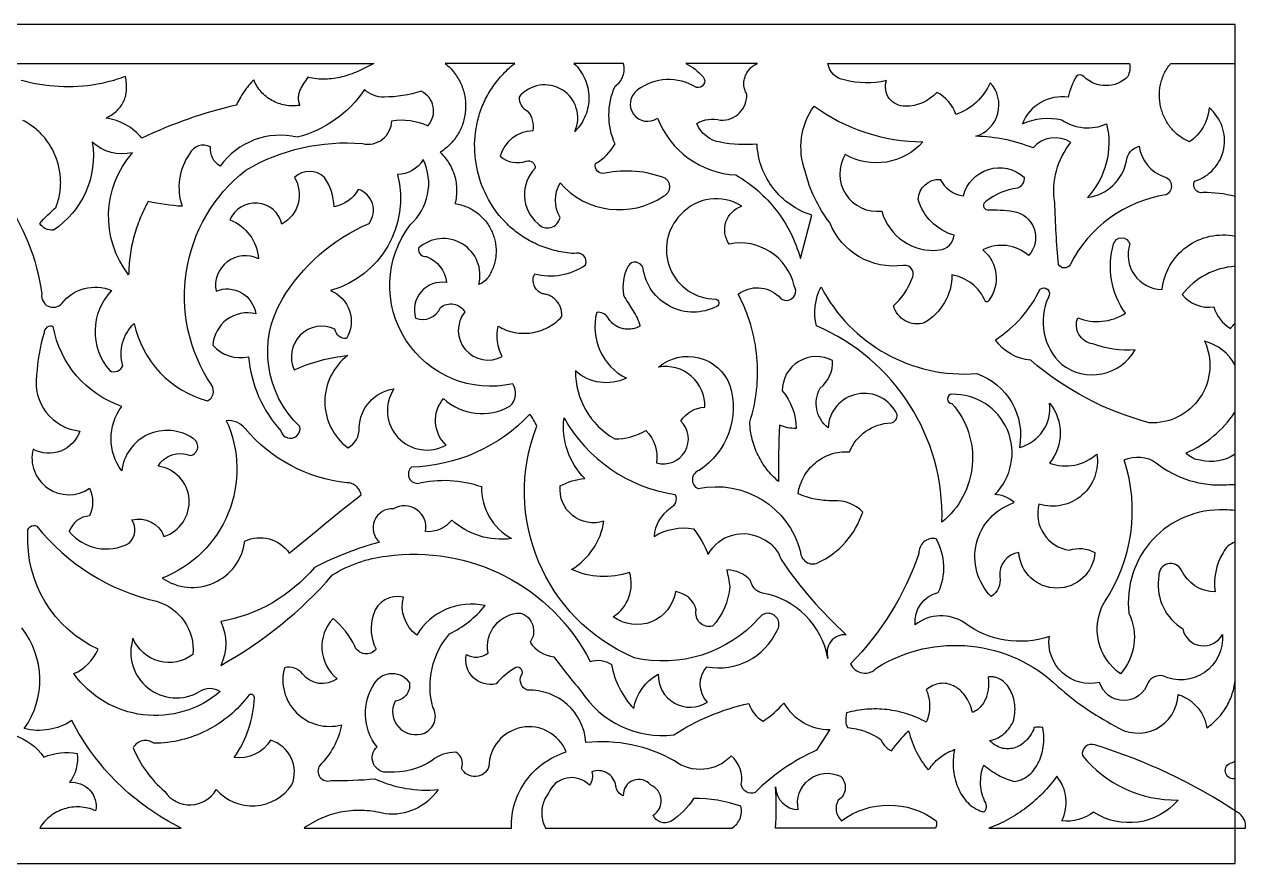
# Model space of a CAD drawing. Extents: x -203 to 196, y -77 to 99.
# Drawn here: x -59 to 196.4, y -77 to 98.6 of the extents above; entities that cross this region are included whole.
import ezdxf

# ---------------------------------------------------------------- set-up
doc = ezdxf.new("R2010")
doc.units = 0
doc.header["$MEASUREMENT"] = 0
doc.layers.get('0').update_dxf_attribs({"linetype": 'CONTINUOUS'})
doc.layers.add('COUCHE_1', color=18, linetype='CONTINUOUS')

msp = doc.modelspace()

# ---------------------------------------------------------------- linework, layer by layer
msp.add_lwpolyline([(194.27, 98.58), (-203.46, 98.58), (-203.46, -77), (194.27, -77)], close=True)
at = {"layer": 'COUCHE_1'}
for points in [[(-69.39, 90.4), (14.11, 90.4), (13.28, 89.96), (12.44, 89.53), (11.61, 89.13), (10.77, 88.76), (10.36, 88.59), (9.94, 88.42), (9.52, 88.26), (9.1, 88.11), (8.68, 87.97), (8.25, 87.83), (7.83, 87.71), (7.41, 87.6), (6.98, 87.5), (6.55, 87.41), (6.12, 87.33), (5.69, 87.26), (5.25, 87.21), (4.82, 87.16), (4.38, 87.14), (3.94, 87.12), (3.49, 87.12), (3.05, 87.13), (2.6, 87.15), (2.14, 87.2), (1.69, 87.25), (1.23, 87.33), (0.77, 87.41), (0.3, 87.52), (-0.22, 86.78), (-0.46, 86.42), (-0.69, 86.07), (-0.91, 85.72), (-1.1, 85.37), (-1.28, 85.02), (-1.43, 84.68), (-1.55, 84.32), (-1.6, 84.15), (-1.64, 83.97), (-1.68, 83.79), (-1.7, 83.61), (-1.72, 83.42), (-1.73, 83.24), (-1.73, 83.05), (-1.71, 82.86), (-1.69, 82.66), (-1.66, 82.46), (-1.62, 82.26), (-1.56, 82.06), (-1.5, 81.85), (-1.42, 81.64), (-1.8, 81.59), (-2.19, 81.55), (-2.57, 81.53), (-2.95, 81.53), (-3.33, 81.54), (-3.71, 81.57), (-4.08, 81.61), (-4.45, 81.67), (-4.81, 81.74), (-5.17, 81.83), (-5.53, 81.93), (-5.88, 82.05), (-6.22, 82.18), (-6.56, 82.33), (-6.89, 82.49), (-7.22, 82.66), (-7.53, 82.84), (-7.84, 83.04), (-8.14, 83.25), (-8.43, 83.47), (-8.71, 83.71), (-8.98, 83.95), (-9.24, 84.21), (-9.49, 84.48), (-9.72, 84.76), (-9.95, 85.05), (-10.16, 85.35), (-10.36, 85.66), (-10.55, 85.98), (-10.72, 86.32), (-10.88, 86.66), (-11.03, 87.01), (-11.31, 86.71), (-11.58, 86.41), (-11.85, 86.1), (-12.11, 85.79), (-12.37, 85.47), (-12.62, 85.15), (-12.86, 84.82), (-13.09, 84.49), (-13.32, 84.15), (-13.54, 83.81), (-13.75, 83.46), (-13.95, 83.11), (-14.15, 82.76), (-14.34, 82.4), (-14.52, 82.04), (-14.7, 81.67), (-15.97, 81.37), (-17.25, 81.06), (-18.51, 80.72), (-19.78, 80.37), (-21.03, 80), (-22.28, 79.61), (-23.53, 79.21), (-24.76, 78.78), (-25.99, 78.34), (-27.22, 77.88), (-28.43, 77.41), (-29.64, 76.91), (-30.85, 76.4), (-32.04, 75.88), (-33.23, 75.33), (-34.41, 74.77), (-34.77, 75.18), (-35.15, 75.58), (-35.54, 75.96), (-35.96, 76.32), (-36.38, 76.66), (-36.83, 76.98), (-37.29, 77.28), (-37.76, 77.55), (-38.24, 77.81), (-38.74, 78.05), (-39.25, 78.26), (-39.77, 78.45), (-40.29, 78.61), (-40.83, 78.75), (-41.38, 78.87), (-41.93, 78.97), (-41.58, 79.16), (-41.25, 79.35), (-40.94, 79.55), (-40.64, 79.75), (-40.36, 79.95), (-40.09, 80.16), (-39.84, 80.38), (-39.6, 80.6), (-39.37, 80.82), (-39.17, 81.05), (-38.97, 81.29), (-38.79, 81.53), (-38.62, 81.78), (-38.47, 82.03), (-38.33, 82.29), (-38.2, 82.55), (-38.09, 82.82), (-37.99, 83.1), (-37.9, 83.38), (-37.82, 83.67), (-37.76, 83.97), (-37.71, 84.27), (-37.67, 84.58), (-37.65, 84.9), (-37.63, 85.22), (-37.63, 85.55), (-37.64, 85.89), (-37.66, 86.24), (-37.69, 86.59), (-37.73, 86.96), (-37.79, 87.33), (-37.85, 87.71), (-38.35, 87.52), (-38.84, 87.35), (-39.34, 87.18), (-39.84, 87.02), (-40.33, 86.87), (-40.83, 86.73), (-41.33, 86.6), (-41.82, 86.47), (-42.32, 86.35), (-42.82, 86.24), (-43.32, 86.14), (-43.81, 86.05), (-44.31, 85.96), (-44.81, 85.89), (-45.31, 85.82), (-45.81, 85.76), (-46.81, 85.65), (-47.8, 85.58), (-48.8, 85.54), (-49.8, 85.53), (-50.79, 85.54), (-51.79, 85.58), (-52.78, 85.65), (-53.77, 85.74), (-54.77, 85.87), (-55.76, 86.01), (-56.75, 86.18), (-57.73, 86.38), (-58.72, 86.6), (-59.7, 86.84)], [(109.3, 90.38), (109.11, 90.27)]]:
    msp.add_lwpolyline(points, dxfattribs=at)
for points in [[(43.55, 90.41), (29.01, 90.41), (29.28, 90.18), (29.55, 89.94), (29.81, 89.7), (30.06, 89.46), (30.3, 89.2), (30.54, 88.94), (30.76, 88.68), (30.97, 88.41), (31.17, 88.13), (31.37, 87.85), (31.55, 87.57), (31.73, 87.28), (31.9, 86.99), (32.05, 86.69), (32.2, 86.39), (32.34, 86.08), (32.47, 85.77), (32.59, 85.46), (32.7, 85.15), (32.8, 84.83), (32.89, 84.51), (32.97, 84.19), (33.04, 83.87), (33.11, 83.54), (33.16, 83.22), (33.2, 82.89), (33.24, 82.56), (33.27, 82.23), (33.28, 81.9), (33.29, 81.57), (33.29, 81.24), (33.28, 80.91), (33.25, 80.58), (33.22, 80.25), (33.18, 79.93), (33.14, 79.6), (33.08, 79.27), (33.01, 78.95), (32.93, 78.63), (32.85, 78.31), (32.75, 77.99), (32.64, 77.67), (32.53, 77.36), (32.4, 77.05), (32.27, 76.74), (32.13, 76.44), (31.98, 76.14), (31.81, 75.84), (31.64, 75.55), (31.46, 75.26), (31.27, 74.98), (31.07, 74.7), (30.86, 74.43), (30.64, 74.16), (30.42, 73.9), (30.18, 73.64), (29.93, 73.39), (29.68, 73.15), (29.41, 72.91), (29.14, 72.67), (28.85, 72.45), (28.56, 72.23), (28.26, 72.02), (27.94, 71.82), (28.21, 71.56), (28.47, 71.29), (28.72, 71.01), (28.96, 70.73), (29.18, 70.44), (29.4, 70.14), (29.61, 69.84), (29.8, 69.53), (29.99, 69.21), (30.16, 68.89), (30.32, 68.57), (30.48, 68.24), (30.62, 67.9), (30.75, 67.56), (30.86, 67.22), (30.97, 66.88), (31.07, 66.53), (31.15, 66.17), (31.22, 65.82), (31.28, 65.46), (31.33, 65.1), (31.37, 64.74), (31.39, 64.38), (31.41, 64.01), (31.41, 63.65), (31.39, 63.28), (31.37, 62.91), (31.33, 62.55), (31.29, 62.18), (31.22, 61.81), (31.15, 61.45), (31.06, 61.08), (31.4, 61.03), (31.72, 60.97), (32.04, 60.9), (32.36, 60.81), (32.67, 60.72), (32.97, 60.62), (33.27, 60.51), (33.57, 60.39), (33.86, 60.26), (34.14, 60.13), (34.41, 59.98), (34.69, 59.83), (34.95, 59.67), (35.21, 59.5), (35.46, 59.33), (35.71, 59.15), (35.95, 58.96), (36.18, 58.76), (36.41, 58.56), (36.63, 58.35), (36.84, 58.14), (37.05, 57.91), (37.25, 57.69), (37.44, 57.46), (37.62, 57.22), (37.8, 56.97), (37.97, 56.73), (38.13, 56.47), (38.29, 56.22), (38.43, 55.95), (38.57, 55.69), (38.71, 55.42), (38.83, 55.15), (38.94, 54.87), (39.05, 54.59), (39.15, 54.3), (39.24, 54.02), (39.32, 53.73), (39.4, 53.44), (39.46, 53.14), (39.52, 52.85), (39.57, 52.55), (39.6, 52.25), (39.63, 51.95), (39.65, 51.64), (39.66, 51.34), (39.67, 51.03), (39.66, 50.73), (39.64, 50.42), (39.61, 50.11), (39.58, 49.81), (39.53, 49.5), (39.47, 49.19), (39.41, 48.89), (39.33, 48.58), (39.24, 48.28), (39.15, 47.97), (39.04, 47.67), (38.92, 47.37), (38.79, 47.07), (38.65, 46.78), (38.5, 46.48), (38.34, 46.19), (38.17, 45.9, -0.171646), (36.04, 44.15, 0.748888), (23.42, 51.75, 0.482433), (25.1, 50, -0.288823), (29.29, 44.57, 0.556808), (22.83, 37.09, 0.403892), (28.04, 39.33, -0.464911), (33.11, 38.42, 0.820414), (40.96, 29.13, -0.179196), (40.06, 35.45), (40.48, 35.22), (40.89, 35.01), (41.32, 34.81), (41.74, 34.64), (42.18, 34.49), (42.61, 34.35), (43.05, 34.24), (43.5, 34.14), (43.94, 34.07), (44.39, 34.01), (44.84, 33.97), (45.28, 33.95), (45.73, 33.95), (46.18, 33.97), (46.62, 34.01), (47.07, 34.07), (47.51, 34.14), (47.94, 34.23), (48.38, 34.35), (48.8, 34.47), (49.23, 34.62), (49.64, 34.79), (50.06, 34.97), (50.46, 35.17), (50.86, 35.39), (51.24, 35.63), (51.62, 35.88), (51.99, 36.15), (52.35, 36.44), (52.7, 36.75), (53.03, 37.07), (53.36, 37.41), (53.38, 37.64), (53.39, 37.86), (53.39, 38.09), (53.37, 38.31), (53.35, 38.52), (53.31, 38.74), (53.26, 38.95), (53.2, 39.16), (53.14, 39.36), (53.06, 39.56), (52.97, 39.75), (52.88, 39.94), (52.77, 40.13), (52.66, 40.31), (52.53, 40.48), (52.4, 40.65), (52.26, 40.81), (52.12, 40.96), (51.96, 41.11), (51.8, 41.25), (51.63, 41.38), (51.46, 41.5), (51.27, 41.62), (51.08, 41.72), (50.89, 41.82), (50.69, 41.9), (50.48, 41.98), (50.27, 42.05), (50.06, 42.1), (49.84, 42.15), (49.61, 42.18), (49.38, 42.2, -0.443084), (47.73, 46.39, 0.218316), (58.37, 48.25, 0.654665), (55.98, 50.63), (55.5, 50.67), (55.03, 50.72), (54.56, 50.78), (54.09, 50.84), (53.63, 50.92), (53.18, 51), (52.73, 51.09), (52.29, 51.19), (51.85, 51.29), (51.41, 51.41), (50.98, 51.53), (50.56, 51.66), (50.14, 51.8), (49.73, 51.94), (49.32, 52.1), (48.91, 52.26), (48.51, 52.42), (48.12, 52.6), (47.73, 52.78), (47.35, 52.97), (46.97, 53.16), (46.6, 53.36), (46.23, 53.57), (45.87, 53.78), (45.52, 54), (45.17, 54.23), (44.82, 54.46), (44.48, 54.7), (44.15, 54.95), (43.82, 55.2), (43.5, 55.45), (43.18, 55.72), (42.87, 55.98), (42.56, 56.26), (42.26, 56.53), (41.97, 56.82), (41.68, 57.11), (41.4, 57.4), (41.12, 57.7), (40.85, 58), (40.32, 58.62), (39.82, 59.25), (39.35, 59.91), (38.9, 60.58), (38.47, 61.26), (38.07, 61.96), (37.69, 62.67), (37.34, 63.39), (37.01, 64.13), (36.71, 64.87), (36.43, 65.63), (36.19, 66.39), (35.96, 67.16), (35.77, 67.94), (35.6, 68.73), (35.46, 69.52), (35.35, 70.32), (35.26, 71.12), (35.2, 71.92), (35.18, 72.72), (35.17, 73.53), (35.2, 74.34), (35.26, 75.14), (35.34, 75.95), (35.46, 76.75), (35.6, 77.55), (35.69, 77.95), (35.78, 78.34), (35.88, 78.74), (35.98, 79.13), (36.1, 79.53), (36.22, 79.92), (36.35, 80.31), (36.48, 80.69), (36.63, 81.08), (36.78, 81.46), (36.94, 81.85), (37.11, 82.23), (37.28, 82.6), (37.47, 82.98), (37.66, 83.35), (37.86, 83.72), (38.07, 84.09), (38.28, 84.45), (38.5, 84.82), (38.74, 85.17), (38.97, 85.53), (39.22, 85.88), (39.48, 86.23), (39.74, 86.57), (40.01, 86.92), (40.29, 87.25), (40.58, 87.59), (40.88, 87.92), (41.18, 88.24), (41.5, 88.57), (41.82, 88.88), (42.15, 89.2), (42.49, 89.51), (42.83, 89.81), (43.19, 90.11)], [(66.34, 90.41), (55.95, 90.41), (56.31, 90.05), (56.66, 89.67), (56.98, 89.28), (57.28, 88.88), (57.55, 88.47), (57.81, 88.04), (58.04, 87.61), (58.25, 87.16), (58.43, 86.71), (58.59, 86.25), (58.73, 85.78), (58.84, 85.31), (58.93, 84.83), (59, 84.35), (59.05, 83.86), (59.07, 83.38), (59.06, 82.89), (59.04, 82.41), (58.99, 81.92), (58.91, 81.44), (58.81, 80.96), (58.69, 80.49), (58.54, 80.02), (58.37, 79.56), (58.18, 79.1), (57.96, 78.65), (57.72, 78.21), (57.45, 77.78), (57.15, 77.36), (56.84, 76.95), (56.49, 76.56), (56.13, 76.18, 0.874275), (44.5, 83.43, 0.315585), (46.19, 80.51, -0.227992), (47.32, 76.31, 0.326731), (40.53, 70.99, 0.26517), (45.95, 69.94, -0.544809), (47.85, 68.52, 0.435073), (48.38, 56.92, 0.621036), (53.04, 58.17, -0.268414), (53.04, 65.4, 0.377191), (74.65, 62.64), (74.8, 62.7), (74.94, 62.78), (75.07, 62.86), (75.19, 62.95), (75.3, 63.04), (75.4, 63.14), (75.5, 63.25), (75.59, 63.36), (75.67, 63.48), (75.74, 63.6), (75.8, 63.73), (75.85, 63.86), (75.9, 63.99), (75.93, 64.13), (75.96, 64.27), (75.98, 64.4), (75.99, 64.54), (75.99, 64.68), (75.98, 64.82), (75.96, 64.96), (75.93, 65.1), (75.9, 65.23), (75.85, 65.37), (75.8, 65.5), (75.73, 65.63), (75.66, 65.75), (75.58, 65.87), (75.48, 65.98), (75.38, 66.09), (75.27, 66.19), (75.15, 66.29), (75.02, 66.38), (74.27, 66.66), (73.51, 66.91), (72.75, 67.14), (71.98, 67.33), (71.2, 67.5), (70.42, 67.64), (69.63, 67.75), (68.84, 67.83), (68.05, 67.88), (67.26, 67.9), (66.46, 67.9), (65.67, 67.86), (64.87, 67.8), (64.08, 67.7), (63.29, 67.58), (62.5, 67.43, -0.585192), (60.46, 69.47, 0.129106), (64.55, 73.57, -0.214152), (64.55, 85.63), (64.83, 85.84), (65.09, 86.07), (65.33, 86.32), (65.55, 86.58), (65.75, 86.86), (65.92, 87.15), (66.07, 87.45), (66.2, 87.76), (66.31, 88.07), (66.39, 88.4), (66.44, 88.73), (66.47, 89.06), (66.48, 89.4), (66.46, 89.73), (66.41, 90.07)], [(91.84, 87.86), (91.93, 88.07), (92.02, 88.27), (92.13, 88.47), (92.25, 88.66), (92.37, 88.85), (92.51, 89.03), (92.66, 89.2), (92.81, 89.37), (92.97, 89.53), (93.15, 89.68), (93.33, 89.83), (93.51, 89.96), (93.71, 90.09), (93.91, 90.2), (94.12, 90.31), (94.34, 90.4), (79.34, 90.41), (79.85, 90.14), (80.35, 89.84), (80.83, 89.53), (81.29, 89.18), (81.74, 88.82), (82.17, 88.43), (82.59, 88.02), (82.98, 87.6, -0.728097), (81.55, 85.39, 0.312237), (69.2, 84.81, 1), (73.41, 78.99, 0.295923), (89.83, 67.08), (90.44, 66.71), (91.05, 66.33), (91.64, 65.94), (92.23, 65.53), (92.8, 65.11), (93.36, 64.68), (93.91, 64.23), (94.45, 63.77), (94.97, 63.3), (95.49, 62.81), (95.99, 62.32), (96.48, 61.81), (96.95, 61.29), (97.42, 60.76), (97.86, 60.22), (98.3, 59.67), (98.72, 59.1), (99.13, 58.53), (99.53, 57.95), (99.91, 57.36), (100.27, 56.76), (100.63, 56.15), (100.96, 55.53), (101.29, 54.9), (101.59, 54.26), (101.89, 53.62), (102.16, 52.97), (102.42, 52.31), (102.67, 51.64), (102.9, 50.97), (103.11, 50.29), (103.31, 49.6), (105.73, 58.65), (105.12, 58.85), (104.53, 59.08), (103.94, 59.33), (103.37, 59.6), (102.81, 59.89), (102.27, 60.2), (101.74, 60.53), (101.22, 60.87), (100.72, 61.24), (100.23, 61.63), (99.76, 62.03), (99.31, 62.45), (98.87, 62.88), (98.45, 63.33), (98.04, 63.8), (97.66, 64.28), (97.29, 64.78), (96.94, 65.29), (96.61, 65.81), (96.3, 66.34), (96.01, 66.89), (95.74, 67.45), (95.49, 68.02), (95.26, 68.6), (95.05, 69.19), (94.86, 69.78), (94.7, 70.39), (94.56, 71.01), (94.45, 71.63), (94.35, 72.26), (94.28, 72.9), (94.24, 73.55, -0.071793), (86.58, 73.92, -0.267978), (81.67, 77.86, -0.202162), (86.63, 78.55, 0.449489), (92.09, 84.01), (91.96, 84.23), (91.85, 84.46), (91.75, 84.7), (91.67, 84.94), (91.6, 85.18), (91.55, 85.43), (91.51, 85.68), (91.49, 85.93), (91.48, 86.17), (91.49, 86.42), (91.51, 86.67), (91.55, 86.91), (91.6, 87.16), (91.66, 87.4), (91.74, 87.63)], [(171.5, 69.98, -0.323169), (174.19, 73.07, 0.28652), (179.4, 66.72, -0.694836), (179.77, 62.93, 0.24062), (159.74, 48.3, -0.565189), (157.27, 48.35, -0.01247), (156.51, 61.31, -0.212765), (159.89, 73.9, 0.375707), (151.98, 72.74, 0.088131), (140.03, 75.19, 0.551393), (143.02, 86.39, -0.21364), (135.8, 79.73, 0.19638), (131.87, 84.36, -0.211612), (125.27, 81.44, -0.51446), (121.3, 86.82, -0.126462), (112.5, 86.97, -0.333017), (109.08, 90.38), (172.14, 90.38, -0.164035), (171.79, 87.65, -0.411667), (162.63, 87.65, 0.400645), (161.05, 87.73, 0.090834), (159.35, 83.35, 0.347408), (149.74, 77.8, -0.163823), (157.98, 78.61, 0.259187), (167.37, 77.77, -0.249312), (163.39, 62.38, 0.321641)], [(104.32, 67.85, -0.247309), (106.17, 81.48, 0.158108), (128.95, 74.04, -0.358886), (112.68, 71.37, 0.626909), (120.34, 59.53, 0.370908), (132.38, 51.38, 0.359651), (135.45, 54.45, -0.252509), (127.94, 61.96, -0.413536), (132.57, 66.16, 0.259732), (137.41, 62.7, -0.564791), (150.11, 66.62, -0.317388), (148.74, 64.3, 0.141587), (142.11, 61.52, 0.74462), (142.39, 59.79, -0.041651), (147.86, 59.45, -0.602204), (151.02, 50.22, 0.309335), (141.49, 51.41, -0.403402), (142.67, 40.77, -0.41056), (142.01, 40.63, 0.256012), (135, 46.17, -0.270367), (129.21, 36.14, -0.430835), (122.8, 39.73, 0.128334), (126.55, 45.23, 0.678484), (124.86, 48.15, -0.344186), (109.45, 57.1, -0.103034)], [(24.44, 70.29, -0.258019), (19.01, 67.15, -0.41158), (5.02, 42.92, -0.45315), (8.4, 32.86, -0.393305), (5.96, 34.84, 0.699733), (-2.57, 26.31, -0.081846), (8.62, 29.3, 0.49501), (8.62, 10, 0.295909), (11.03, 14.18, -0.36848), (18.28, 22.3, 0.785041), (29.19, 10.57, -0.397579), (28.65, 20.28, 0.328878), (42.55, 18.71, 0.371333), (43.14, 23.39, -0.698994), (21.7, 56.66, 0.333024)], [(-10.63, 38.04, 0.466775), (-19.58, 31.44, 0.273544), (-12.11, 29.04, 0.165898), (-5.34, 13.57, 1), (-1.39, 14.42, -0.349886), (-5.12, 41, -0.159241), (13.09, 56.93, 0.510338), (10.82, 64.07, -0.232626), (5.77, 60.44, 0.140312), (3.77, 66.58, 0.400113), (-2.51, 66.58, -0.423965), (-5.13, 56.8, 0.726398), (-16.02, 57.67, -0.298463), (-10.07, 49.53, 0.619658), (-18.92, 42.78, -0.489977)], [(98.73, 2.96), (98.4, 3.25), (98.08, 3.54), (97.76, 3.84), (97.46, 4.15), (97.16, 4.47), (96.87, 4.8), (96.59, 5.13), (96.32, 5.47), (96.05, 5.82), (95.8, 6.17), (95.55, 6.53), (95.31, 6.9), (95.08, 7.28), (94.87, 7.66), (94.66, 8.04), (94.46, 8.43), (94.27, 8.83), (94.09, 9.23), (93.92, 9.64), (93.76, 10.06), (93.61, 10.48), (93.48, 10.9), (93.35, 11.33), (93.23, 11.76), (93.13, 12.2), (93.04, 12.64), (92.96, 13.09), (92.89, 13.54), (92.83, 13.99), (92.78, 14.45), (92.75, 14.91), (92.73, 15.37), (92.98, 16.2), (93.21, 17.04), (93.42, 17.88), (93.61, 18.72), (93.78, 19.57), (93.93, 20.42), (94.05, 21.27), (94.15, 22.12), (94.24, 22.98), (94.3, 23.83), (94.34, 24.69), (94.35, 25.55), (94.35, 26.41), (94.33, 27.26), (94.28, 28.12), (94.22, 28.97), (94.13, 29.82), (94.02, 30.67), (93.89, 31.52), (93.74, 32.37), (93.57, 33.21), (93.38, 34.04), (93.17, 34.88), (92.93, 35.71), (92.68, 36.53), (92.4, 37.35), (92.11, 38.16), (91.79, 38.97), (91.45, 39.77), (91.09, 40.56), (90.71, 41.35), (90.31, 42.13, -0.368249), (98.79, 41.7, 1), (102.02, 43.86, 0.404656), (88.42, 52.63, -0.509082), (91.09, 60.54, 0.368433), (78.31, 58.79, 0.667526), (85.6, 41.1, -0.734263), (85.81, 39.58, -0.519801), (70.42, 47.55, 0.646703), (67.27, 48.02, 0.168624), (66.34, 41.98), (66.55, 41.54), (66.78, 41.12), (67.02, 40.7), (67.26, 40.3), (67.76, 39.51), (68.26, 38.73), (68.5, 38.35), (68.73, 37.95), (68.95, 37.56), (69.15, 37.16), (69.34, 36.74), (69.5, 36.32), (69.64, 35.89), (69.7, 35.66), (69.75, 35.43), (69.52, 35.32), (69.29, 35.22), (69.06, 35.13), (68.82, 35.05), (68.59, 34.98), (68.35, 34.92), (68.11, 34.88), (67.87, 34.84), (67.64, 34.82), (67.4, 34.81), (67.16, 34.81), (66.93, 34.82), (66.7, 34.84), (66.46, 34.87), (66.24, 34.91), (66.01, 34.96), (65.79, 35.03), (65.57, 35.1), (65.35, 35.19), (65.14, 35.29), (64.93, 35.39), (64.73, 35.51), (64.53, 35.64), (64.34, 35.77), (64.15, 35.92), (63.97, 36.08), (63.8, 36.25), (63.63, 36.43), (63.47, 36.61), (63.32, 36.81), (63.18, 37.02), (63.04, 37.24, 0.281366), (60.71, 38.33, 0.354276), (66.92, 24.54, -0.300186), (56.26, 26.07, 0.271138), (64.47, 11.86, 0.1321), (70.99, 13.61, -0.240156), (73.23, 6.82, 0.777521), (78.3, 15.6, -0.24373), (83.31, 18.49, 0.480118), (73.66, 26.86, -0.519871), (88.57, 23.06, -0.332053), (82.15, 5.26, 0.693487), (81.92, 1.45, -0.401559), (103.34, -11.74, 0.542996), (106.93, -14.1, 0.207579), (116.36, -3.45, 0.214646), (110.18, -1.07), (109.7, -1.07), (109.21, -1.07), (108.73, -1.05), (108.25, -1.01), (107.77, -0.96), (107.3, -0.9), (106.84, -0.83), (106.37, -0.75), (105.92, -0.65), (105.46, -0.54), (105.01, -0.41), (104.57, -0.28), (104.13, -0.13), (103.7, 0.02), (103.27, 0.19), (102.85, 0.37), (102.92, 0.85), (103.02, 1.31), (103.14, 1.77), (103.28, 2.23), (103.44, 2.67), (103.62, 3.11), (103.82, 3.53), (104.03, 3.94), (104.27, 4.35), (104.52, 4.74), (104.8, 5.12), (105.08, 5.48), (105.39, 5.84), (105.71, 6.18), (106.04, 6.5), (106.39, 6.81), (106.76, 7.1), (107.14, 7.38), (107.53, 7.63), (107.93, 7.87), (108.35, 8.1), (108.77, 8.3), (109.21, 8.48), (109.66, 8.65), (110.12, 8.79), (110.58, 8.91), (111.06, 9.01), (111.54, 9.09), (112.03, 9.14), (112.53, 9.17), (113.04, 9.18), (113.55, 9.16, -0.293513), (122.27, 15.2, 0.395259), (123.55, 16.95, 0.78696), (109.1, 14.18, -0.37351), (107.46, 22.44, 0.230535), (110.06, 28.24, 0.564837), (99.5, 21.92, -0.181558), (102.4, 14.04, -0.110464), (98.94, 14.74), (98.88, 13.27), (98.83, 11.8), (98.78, 10.33), (98.75, 8.85), (98.73, 7.38), (98.72, 5.91), (98.72, 4.43)], [(106.69, 35.48, -0.181478), (107.64, 43.67, 0.300612), (140.2, 25.52, -0.371143), (149.13, 10.06, 0.373979), (155.45, 19.35, -0.352366), (155.45, 6.81, 0.278891), (165.31, 8.69, -0.560797), (153.22, -1.79, 0.450937), (159.56, -11.43, -0.218131), (164.92, -11.93, -0.933106), (149, -11.93, 0.412178), (145.05, -16.97, -0.288661), (143.2, -21.12, -0.555448), (148.04, -1.48, 0.192874), (143.95, 0.19, 0.678972), (135.02, 21.19, 1), (135.02, 19.26, -0.427543), (132.92, -5.54, 0.308712)], [(-52.96, 35.37, 0.535184), (-54.89, 34.03, 0.057845), (-56.45, 25.18, 0.430045), (-47.38, 13.5, -0.468413), (-57.2, 9.71, 0.68989), (-45.37, 1.53, -0.216884), (-45.37, -4.26, 0.315891), (-49.61, -7.53, 0.355239), (-37.11, -9.99, 0.356353), (-36.52, -5.08, -0.383829), (-29.82, -8.57, 0.794743), (-31.01, 6.17, -0.383198), (-24.32, 8.35, 0.722372), (-23.83, 12.02, 0.561879), (-38.65, 5.15, -0.329584), (-38.65, 18.66, -0.273498)], [(-12.83, 14.04, 0.248291), (-16.77, 15.66, -0.431523), (-30.16, -17.26, 0.563063), (-12.91, -9.54, -0.366129), (-3.59, -12.04), (-1.74, -10.49), (0.12, -8.95), (1.99, -7.42), (3.86, -5.89), (5.74, -4.37), (7.62, -2.86), (9.51, -1.36), (11.41, 0.13), (11.35, 0.4), (11.27, 0.66), (11.18, 0.9), (11.06, 1.14), (10.92, 1.36), (10.76, 1.57), (10.59, 1.77), (10.4, 1.94), (10.2, 2.11), (9.99, 2.25), (9.76, 2.38), (9.52, 2.49), (9.27, 2.57), (9.01, 2.64), (8.74, 2.68), (8.47, 2.7, -0.195791)], [(83.76, -35.81, 0.344417), (98.43, -28.22, 1), (94.61, -25.65, -0.274018), (68.52, -33.92, -0.404448), (48.18, 14.55, 0.038992), (46.73, 17.06, -0.200974), (21.95, 5.95, 0.675205), (23.22, 2.53, -0.144035), (36.61, 1.87, 0.275946), (42.88, -9, -0.22108), (30.38, -5.12, -0.257724), (24.91, -7.54, 0.647348), (18.17, -2.77, 0.71574), (15.26, -9.75, 0.052908), (1.7, -15.03, -0.174483), (-17.94, -26.37, -0.236667), (-17.94, -35.54, 0.086529), (5.46, -16.61, -0.115305), (16.71, -12.69, -0.320622), (59.35, -34.7, -0.226492), (63.82, -35.35, 0.151514), (68.46, -44.55, -0.23147), (73.59, -37.37, 0.607182), (83.85, -43.21, -0.391331)], [(-56.41, -6.41, 0.168719), (-31.37, -22.12, -0.358953), (-23.74, -33.23, -0.493386), (-36.29, -29.86, 0.689896), (-22.39, -41.02, -0.325755), (-18.04, -41.02, -0.438687), (-48.7, -37.26, 0.18837), (-43.58, -32.14, -0.307382), (-58.27, -7.86, -0.671104)], [(42.86, -69.57), (42.85, -68.89), (42.88, -68.22), (42.93, -67.55), (43.01, -66.89), (43.12, -66.23), (43.25, -65.59), (43.4, -64.95), (43.59, -64.32), (43.79, -63.7), (44.03, -63.09), (44.28, -62.49), (44.56, -61.9), (44.86, -61.33), (45.19, -60.77), (45.53, -60.22), (45.9, -59.68), (46.29, -59.16), (46.7, -58.66), (47.13, -58.17), (47.58, -57.7), (48.05, -57.25), (48.53, -56.82), (49.04, -56.4), (49.56, -56.01), (50.1, -55.63), (50.66, -55.28), (51.23, -54.95), (51.82, -54.64), (52.43, -54.35), (53.05, -54.09), (53.68, -53.85), (54.33, -53.63, 0.820347), (38.17, -56.66, -0.677187), (32.43, -57.04, 0.375714), (31.25, -53.71, 0.18554), (26.27, -55.46, -0.15673), (17.15, -57.87, -0.74485), (14.79, -52.6, -0.333087), (14.31, -39.21, -0.554727), (21.55, -39.21, -0.415994), (18.53, -43.01, 0.691988), (24.67, -49.68, 0.450937), (26.43, -44.29, -0.24959), (29.92, -28.95, 0.106993), (37.36, -23.02, 0.323625), (23.06, -29.18, -0.302776), (20.27, -21.27, 0.4072), (14, -24.89, 0.206726), (14.54, -32.17, -0.569628), (10.11, -31.52, 0.10468), (5.56, -25.75, 0.435096), (6.39, -38.31, -0.413137), (-0.83, -37.3, 0.301626), (-4.6, -36.02, 0.578948), (7.34, -47.96, -0.149377), (2.77, -56.46, 0.728721), (5.13, -59.62, 0.024694), (14.31, -59.27, 0.130237), (27.53, -61.52, -0.276559), (16.46, -66.62), (15.92, -66.47), (15.36, -66.34), (14.81, -66.23), (14.26, -66.13), (13.7, -66.05), (13.15, -65.98), (12.59, -65.93), (12.04, -65.9), (11.48, -65.88), (10.93, -65.87), (10.37, -65.88), (9.82, -65.91), (9.27, -65.95), (8.72, -66.01), (8.17, -66.08), (7.62, -66.17), (7.08, -66.27), (6.54, -66.39), (6, -66.52), (5.47, -66.67), (4.94, -66.83), (4.42, -67.01), (3.9, -67.2), (3.38, -67.4), (2.87, -67.62), (2.37, -67.86), (1.87, -68.11), (1.38, -68.37), (0.89, -68.65), (0.41, -68.94), (-0.06, -69.25), (-0.52, -69.56)], [(51.77, -33.76, 0.022188), (57.41, -40.83, 0.288828), (76.81, -50.07, -0.08834), (92.52, -43.47, 0.188396), (95.5, -47.19, 0.073143), (99.84, -43.41, 0.264976), (109.45, -48.96), (106.71, -53.28, 0.091327), (93.86, -62.11, -0.492602), (90.94, -60.42, 0.271557), (88.86, -54.45, -0.384772), (76.96, -55.49, 0.153323), (58.46, -51.66, 0.404037), (46.2, -40.73, -0.417384), (44.91, -37.63, 0.746052), (43.82, -35.97, 0.087861), (39.67, -39.42, -0.546758), (33.44, -33.25, 0.317376), (37.99, -32.88, -0.466378), (44.77, -24.58, -0.50801), (46.78, -30.67, 0.220363)], [(-10.89, -42.31, 0.65175), (-12.06, -41.75), (-12.51, -42.33), (-12.97, -42.9), (-13.45, -43.46), (-13.94, -44), (-14.45, -44.52), (-14.97, -45.03), (-15.51, -45.52), (-16.05, -45.99), (-16.61, -46.45), (-17.19, -46.88), (-17.77, -47.31), (-18.36, -47.71), (-18.97, -48.1), (-19.58, -48.46), (-20.21, -48.82), (-20.84, -49.15), (-21.49, -49.46), (-22.14, -49.76), (-22.8, -50.03), (-23.47, -50.29), (-24.15, -50.53), (-24.83, -50.75), (-25.52, -50.94), (-26.21, -51.12), (-26.91, -51.28), (-27.62, -51.42), (-28.33, -51.54), (-29.05, -51.64), (-29.77, -51.72), (-30.49, -51.77), (-31.22, -51.81), (-31.95, -51.82, 0.475393), (-36.24, -52.81, 0.117692), (-29.66, -61.93, 0.552129), (-18.89, -61.51, 0.491158), (-3.05, -60.49, 0.44281), (-7.5, -51.2, -0.293302), (-15.11, -54.82, 0.138756)], [(142.74, -69.59), (196.41, -69.59), (196.43, -69.34), (196.43, -69.09), (196.42, -68.85), (196.39, -68.61), (196.34, -68.36), (196.27, -68.13), (196.18, -67.9), (196.08, -67.67), (195.96, -67.46), (195.83, -67.25), (195.68, -67.05), (195.51, -66.87), (195.33, -66.69), (195.13, -66.53), (194.92, -66.38), (194.69, -66.24, 0.071608), (164.91, -52.17, 0.588795), (162.31, -54.4, 0.229804), (182.3, -63.7, -0.379599), (164.63, -66.21, -0.193823), (157.98, -68.06, 0.301894), (156.93, -58.74), (156.59, -59.2), (156.25, -59.66), (155.89, -60.11), (155.53, -60.55), (155.17, -60.99), (154.79, -61.41), (154.4, -61.83), (154.01, -62.24), (153.61, -62.65), (153.21, -63.05), (152.8, -63.43), (152.38, -63.81), (151.95, -64.19), (151.52, -64.55), (151.08, -64.9), (150.63, -65.25), (150.18, -65.59), (149.72, -65.92), (149.26, -66.24), (148.79, -66.55), (148.31, -66.86), (147.83, -67.15), (147.35, -67.44), (146.85, -67.71), (146.36, -67.98), (145.85, -68.24), (145.35, -68.49), (144.84, -68.73), (144.32, -68.96), (143.8, -69.18), (143.27, -69.39)], [(88.95, -69.57), (89.24, -69.39), (89.51, -69.19), (89.76, -68.97), (89.99, -68.73), (90.19, -68.47), (90.38, -68.2), (90.54, -67.92), (90.68, -67.62), (90.79, -67.32), (90.88, -67), (90.95, -66.68), (90.99, -66.35), (91, -66.02), (90.98, -65.69), (90.94, -65.35), (90.86, -65.01, 0.093073), (80.98, -63.39, -0.109908), (76.21, -68.16, -0.427789), (72.5, -66.87, 0.615954), (72.03, -60.6, 0.731026), (66.27, -62.79, -0.306938), (64.7, -60.7, 0.479619), (59.69, -57.8, -0.25231), (59.18, -60.6, 0.542648), (50.6, -62.27), (50.45, -62.47), (50.31, -62.68), (50.18, -62.89), (50.05, -63.1), (49.94, -63.32), (49.83, -63.54), (49.73, -63.76), (49.64, -63.99), (49.56, -64.21), (49.49, -64.44), (49.42, -64.68), (49.37, -64.91), (49.32, -65.14), (49.28, -65.38), (49.25, -65.62), (49.23, -65.85), (49.21, -66.09), (49.21, -66.33), (49.21, -66.57), (49.22, -66.81), (49.24, -67.05), (49.27, -67.28), (49.3, -67.52), (49.35, -67.76), (49.4, -67.99), (49.46, -68.22), (49.53, -68.45), (49.61, -68.68), (49.7, -68.91), (49.79, -69.13), (49.9, -69.35), (50.01, -69.57)], [(98.14, -69.59), (98.2, -68.51), (98.24, -67.43), (98.26, -66.34), (98.26, -65.26), (98.25, -64.18), (98.22, -63.1), (98.17, -62.02), (98.11, -60.94, 0.396577), (102.88, -65.71, -0.628691), (111.69, -58.73, -0.49742), (111.22, -63.73, 0.345863), (111.92, -68.03, -0.330028), (131.7, -68.03), (131.76, -68.24), (131.79, -68.44), (131.8, -68.65), (131.79, -68.85), (131.76, -69.04), (131.71, -69.23), (131.64, -69.42), (131.55, -69.59)]]:
    msp.add_lwpolyline(points, format="xyb", close=True, dxfattribs=at)
for points in [[(194.27, 62.58, 0.068977), (187.52, 63.38, -0.630448), (185.78, 65.79, 0.595628), (188.83, 81.11, -0.221447), (184.73, 74.01), (184.43, 74.14), (184.14, 74.27), (183.86, 74.41), (183.58, 74.57), (183.31, 74.73), (183.05, 74.89), (182.79, 75.07), (182.54, 75.25), (182.3, 75.44), (182.07, 75.63), (181.84, 75.83), (181.62, 76.04), (181.4, 76.25), (181.19, 76.47), (180.99, 76.7), (180.8, 76.93), (180.61, 77.17), (180.43, 77.41), (180.26, 77.66), (180.1, 77.91), (179.94, 78.16), (179.79, 78.42), (179.65, 78.69), (179.52, 78.95), (179.39, 79.23), (179.27, 79.5), (179.16, 79.78), (179.05, 80.06), (178.96, 80.34), (178.87, 80.63), (178.79, 80.92), (178.71, 81.21), (178.65, 81.5), (178.59, 81.8), (178.54, 82.09), (178.5, 82.39), (178.47, 82.69), (178.44, 82.99), (178.42, 83.29), (178.41, 83.59), (178.41, 83.89), (178.42, 84.19), (178.44, 84.49), (178.46, 84.79), (178.49, 85.09), (178.53, 85.39), (178.58, 85.68), (178.64, 85.98), (178.71, 86.27), (178.78, 86.57), (178.87, 86.86), (178.96, 87.15), (179.06, 87.44), (179.17, 87.72), (179.29, 88), (179.42, 88.28), (179.55, 88.56), (179.7, 88.83), (179.85, 89.1), (180.02, 89.36), (180.19, 89.62), (180.37, 89.88), (180.56, 90.13), (180.76, 90.38), (194.27, 90.38)], [(-80.51, 76.66, -0.253679), (-55.37, 42.14, 0.748527), (-51.19, 40.2, -0.338148), (-40.81, 42.91, 0.385001), (-41.15, 26.14, 0.448189), (-38.42, 27.17, -0.278025), (-36.04, 36.03, 0.28217), (-20.7, 19.81, 0.442377), (-19.83, 23.07, -0.393361), (-12.68, 68.1, -0.155365), (11.7, 73.64, 0.478798), (17.84, 78.43, -0.145946), (25.39, 77.38, 0.504892), (24, 84.59, -0.07529), (16.25, 83.37, -0.193943), (12.11, 84.94, -0.187907), (-1.92, 75, 0.304404), (-18.05, 68.9, -0.291201), (-20.08, 72.97, 0.412945), (-24.45, 71.53, 0.240313), (-26.01, 60.52, -0.039562), (-33.1, 61.52), (-33.34, 61.08), (-33.58, 60.63), (-33.81, 60.18), (-34.03, 59.73), (-34.24, 59.28), (-34.45, 58.82), (-34.65, 58.36), (-34.84, 57.9), (-35.02, 57.43), (-35.2, 56.97), (-35.37, 56.49), (-35.53, 56.02), (-35.69, 55.55), (-35.84, 55.07), (-35.98, 54.59), (-36.11, 54.11), (-36.24, 53.62), (-36.35, 53.14), (-36.46, 52.65), (-36.57, 52.16), (-36.66, 51.67), (-36.75, 51.18), (-36.83, 50.68), (-36.9, 50.19), (-36.96, 49.69), (-37.02, 49.19), (-37.07, 48.69), (-37.11, 48.19), (-37.14, 47.69), (-37.17, 47.19), (-37.19, 46.69), (-37.2, 46.18, -0.358752), (-36.42, 71.72, -0.245579), (-44.81, 73.96, -0.293498), (-52.94, 55.53, -0.279869), (-55.8, 56.91, -0.028657), (-52.39, 60.32), (-52.26, 60.69), (-52.13, 61.06), (-52.02, 61.42), (-51.92, 61.79), (-51.82, 62.16), (-51.74, 62.53), (-51.67, 62.9), (-51.6, 63.27), (-51.55, 63.64), (-51.5, 64.01), (-51.47, 64.38), (-51.45, 64.75), (-51.43, 65.12), (-51.42, 65.48), (-51.43, 65.85), (-51.44, 66.22), (-51.46, 66.58), (-51.49, 66.94), (-51.53, 67.3), (-51.58, 67.66), (-51.64, 68.02), (-51.71, 68.38), (-51.78, 68.73), (-51.87, 69.08), (-51.96, 69.43), (-52.06, 69.78), (-52.17, 70.12), (-52.29, 70.46), (-52.41, 70.8), (-52.55, 71.13), (-52.69, 71.46), (-52.84, 71.79), (-53, 72.11), (-53.16, 72.43), (-53.34, 72.74), (-53.52, 73.06), (-53.71, 73.36), (-53.9, 73.66), (-54.11, 73.96), (-54.32, 74.25), (-54.54, 74.54), (-54.76, 74.82), (-55, 75.1), (-55.24, 75.37), (-55.48, 75.63), (-55.74, 75.89), (-56, 76.15), (-56.27, 76.39), (-56.54, 76.63), (-56.82, 76.87), (-57.11, 77.1), (-57.4, 77.32), (-57.7, 77.53), (-58.01, 77.74), (-58.32, 77.94), (-58.64, 78.13), (-58.97, 78.31), (-59.3, 78.49)], [(194.27, 27.25, 0.208479), (187.85, 32.31, -0.565496), (176.29, 15.23, -0.112925), (151.51, 28.3, -0.224412), (144.09, 32.61, 0.140935), (153.47, 43.22, -0.850513), (155.18, 41.52, 0.326494), (158.03, 27.4, 0.45023), (173.35, 30.47, -0.104493), (164.45, 31.75, -0.480083), (161.32, 37.19, 0.242614), (171.32, 38.16, -0.231949), (168.84, 52.65, -0.774582), (172.21, 52.65, 0.505424), (178.96, 43.11, -0.441207), (194.27, 54.28)], [(194.27, 47.97, 0.212153), (183.18, 42.1, 0.268687), (189.81, 39.46, 0.198736), (193.27, 34.99, -0.024895), (194.27, 36.06)], [(109.07, -34.06, 0.312337), (95.42, -20.41), (95.2, -20.35), (94.98, -20.28), (94.76, -20.19), (94.55, -20.09), (94.35, -19.97), (94.16, -19.84), (93.98, -19.69), (93.8, -19.53), (93.64, -19.35), (93.49, -19.16), (93.36, -18.96), (93.23, -18.75), (93.13, -18.52), (93.04, -18.28), (92.97, -18.02), (92.91, -17.76, 0.209778), (87.96, -15.57, 0.002387), (88.53, -19.09, -0.16266), (84.95, -27.34, -0.570356), (81.54, -23.92, 0.302103), (77.19, -20.1, -0.566031), (64.18, -25.35, 0.337434), (67.57, -16.06, -0.195265), (55.45, -15.46, 0.223032), (62.22, -5.35, -0.544746), (53.07, 2.02, -0.10778), (58.22, 3.56, -0.228704), (53.87, 16.26, 0.230882), (77.11, 0.21, -0.394163), (76.07, -2.69, 0.22358), (72.7, -8.54, -0.177722), (80.98, -6.93, -0.074439), (84.03, -12.32, -0.425811), (95.53, -9.11), (95.87, -9.28), (96.2, -9.47), (96.52, -9.68), (96.82, -9.9), (97.11, -10.13), (97.38, -10.38), (97.64, -10.64), (97.88, -10.91), (98.11, -11.18), (98.33, -11.47), (98.53, -11.77), (98.71, -12.08), (98.88, -12.4), (99.03, -12.72), (99.17, -13.05), (99.29, -13.39, 0.05945), (112.92, -29.11)], [(194.27, 8.64, -0.21393), (186.94, 7.4, -0.19775), (184.03, 8.92, 0.141756), (194.15, 17.37, 0.005994), (194.27, 17.58, 0.005994)], [(194.27, -3.11, 0.028343), (192.03, -3, 0.462514), (172.04, -24.6, -0.296938), (170.3, -37.3, -0.388605), (166.89, -22.32, 0.231102), (171.05, 7.45, -0.267373), (177.75, 6.85, 0.186488), (192.47, 2.27, -0.027262), (194.27, 2.33, -0.027262)], [(194.27, -9.73, 0.227362), (191.74, -11.97, 0.174058), (190.06, -20.17, -0.289668), (182.97, -15.53, 0.796153), (178.3, -16.78), (178.23, -17.5, 0.294957), (183.29, -27.85, 0.706038), (191.59, -29.09, -0.577725), (179.1, -37.72, 0.300407), (176.03, -39.09, -0.753342), (165.9, -39.09, -0.528064), (155.39, -29.51, -0.244771), (137.66, -26.65, 0.32426), (127.32, -27.02, -0.374594), (132.16, -20.28, 0.247843), (131.68, -9.05, 0.497911), (128.11, -12.13, -0.112726), (113.79, -35.19, 0.548295), (119.28, -36.03, -0.342646), (157.26, -40, 0.062677), (169.05, -48.15, 0.593028), (182.35, -41.64), (182.64, -41.74), (182.93, -41.85), (183.21, -41.96), (183.49, -42.09), (183.76, -42.23), (184.03, -42.38), (184.29, -42.53), (184.54, -42.69), (184.79, -42.86), (185.03, -43.04), (185.26, -43.23), (185.49, -43.42), (185.71, -43.63), (185.92, -43.84), (186.13, -44.05), (186.33, -44.27), (186.52, -44.5), (186.7, -44.74), (186.87, -44.98), (187.04, -45.23), (187.2, -45.48), (187.35, -45.74), (187.49, -46.01), (187.62, -46.28), (187.74, -46.55), (187.85, -46.83), (187.96, -47.11), (188.05, -47.4), (188.13, -47.69), (188.21, -47.99), (188.27, -48.29), (188.32, -48.59), (188.65, -48.36), (188.97, -48.12), (189.29, -47.87), (189.59, -47.61), (189.89, -47.35), (190.17, -47.07), (190.45, -46.79), (190.72, -46.5), (190.98, -46.21), (191.24, -45.91), (191.48, -45.6), (191.72, -45.28), (191.94, -44.96), (192.16, -44.63), (192.36, -44.3), (192.56, -43.96), (192.75, -43.61), (192.92, -43.26), (193.09, -42.91), (193.25, -42.55), (193.4, -42.18), (193.53, -41.81), (193.66, -41.44), (193.78, -41.06), (193.88, -40.68), (193.98, -40.29), (194.06, -39.9), (194.13, -39.51), (194.19, -39.12), (194.24, -38.72), (194.27, -38.45)], [(-77.73, -61.73, -0.720354), (-54.91, -54.74, -0.152941), (-47.95, -53.96, -0.192495), (-49.57, -60.02, -0.501695), (-44.1, -65.96), (-44.5, -65.79), (-44.92, -65.63), (-45.33, -65.5), (-45.75, -65.39), (-46.16, -65.3), (-46.58, -65.23), (-47, -65.17), (-47.42, -65.14), (-47.84, -65.13), (-48.25, -65.13), (-48.67, -65.16), (-49.08, -65.2), (-49.48, -65.26), (-49.89, -65.34), (-50.29, -65.44), (-50.68, -65.55), (-51.07, -65.69), (-51.45, -65.84), (-51.83, -66), (-52.2, -66.18), (-52.56, -66.38), (-52.91, -66.6), (-53.25, -66.83), (-53.58, -67.07), (-53.9, -67.33), (-54.21, -67.61), (-54.51, -67.9), (-54.8, -68.2), (-55.07, -68.52), (-55.33, -68.86), (-55.57, -69.2), (-55.8, -69.57), (-26.2, -69.57), (-27.11, -69.11), (-28.02, -68.63), (-28.91, -68.13), (-29.8, -67.61), (-30.67, -67.08), (-31.53, -66.53), (-32.38, -65.97), (-33.21, -65.39), (-34.04, -64.79), (-34.85, -64.18), (-35.65, -63.55), (-36.43, -62.9), (-37.21, -62.24), (-37.97, -61.57), (-38.71, -60.88), (-39.44, -60.18), (-40.16, -59.46), (-40.87, -58.72), (-41.56, -57.98), (-42.23, -57.22), (-42.89, -56.44), (-43.53, -55.65), (-44.16, -54.85), (-44.78, -54.04), (-45.37, -53.21), (-45.96, -52.37), (-46.52, -51.52), (-47.07, -50.65), (-47.6, -49.78), (-48.12, -48.89), (-48.62, -47.99), (-49.1, -47.08, -0.209143), (-59.05, -48.75, 0.335639), (-59.57, -27.69, 0.594425)], [(112.92, -29.11, 0.53565), (109.07, -34.06)], [(194.27, -59.35, -0.012597), (193.7, -59.23, -0.898106), (193.7, -55.85, 0.003548), (194.27, -55.57, 0.003548)]]:
    msp.add_lwpolyline(points, format="xyb", dxfattribs=at)
msp.add_lwpolyline([(130.45, -56.94), (130.7, -56.62), (130.95, -56.31), (131.21, -56.01), (131.47, -55.72), (131.74, -55.45), (132.02, -55.19), (132.31, -54.94), (132.6, -54.71), (132.89, -54.49), (133.2, -54.28), (133.5, -54.08), (133.81, -53.9), (134.13, -53.74), (134.45, -53.58), (134.78, -53.45), (135.11, -53.32), (135.57, -53.08), (135.46, -53.63), (135.37, -54.19), (135.31, -54.75), (135.27, -55.31), (135.25, -55.87), (135.26, -56.42), (135.28, -56.96), (135.33, -57.5), (135.4, -58.04), (135.49, -58.56), (135.6, -59.08), (135.73, -59.59), (135.88, -60.08), (136.04, -60.57), (136.23, -61.04), (136.43, -61.5), (136.65, -61.94), (136.89, -62.37), (137.14, -62.78), (137.41, -63.18), (137.69, -63.55), (137.99, -63.91), (138.31, -64.24), (138.64, -64.56), (138.98, -64.85), (139.33, -65.12), (139.7, -65.36), (140.08, -65.58), (140.47, -65.77), (140.67, -65.85), (140.87, -65.93), (141.07, -66), (141.28, -66.07), (141.49, -66.13), (141.71, -66.18), (141.8, -66.1), (141.88, -66.02), (141.95, -65.93), (142.02, -65.82), (142.08, -65.72), (142.12, -65.6), (142.16, -65.48), (142.19, -65.35), (142.21, -65.22), (142.23, -65.09), (142.23, -64.96), (142.22, -64.83), (142.2, -64.69), (142.17, -64.56), (142.13, -64.43), (142.08, -64.31), (141.96, -64.09), (141.85, -63.87), (141.66, -63.41), (141.48, -62.94), (141.34, -62.45), (141.22, -61.96), (141.13, -61.45), (141.06, -60.94), (141.02, -60.43), (141.01, -59.91), (141.03, -59.39), (141.07, -58.88), (141.14, -58.36), (141.23, -57.86), (141.35, -57.36), (141.5, -56.87), (141.59, -56.63), (141.68, -56.39), (142.05, -56.69), (142.42, -56.98), (142.79, -57.26), (143.17, -57.53), (143.56, -57.78), (143.95, -58.03), (144.34, -58.26), (144.73, -58.48), (145.13, -58.69), (145.54, -58.89), (145.94, -59.07), (146.35, -59.24), (146.76, -59.4), (147.18, -59.55), (147.6, -59.68), (148.02, -59.81), (148.4, -59.76), (148.78, -59.68), (149.16, -59.57), (149.52, -59.44), (149.87, -59.28), (150.22, -59.1), (150.55, -58.89), (150.87, -58.66), (151.18, -58.41), (151.48, -58.13), (151.77, -57.84), (152.04, -57.52), (152.3, -57.19), (152.54, -56.84), (152.77, -56.47), (152.99, -56.09), (153.19, -55.69), (153.38, -55.28), (153.54, -54.85), (153.7, -54.42), (153.83, -53.97), (153.95, -53.51), (154.04, -53.04), (154.12, -52.56), (154.18, -52.08), (154.22, -51.59), (154.24, -51.09), (154.24, -50.59), (154.22, -50.08), (154.18, -49.58), (154.11, -49.07), (154.02, -48.55), (153.8, -48.51), (153.57, -48.48), (153.35, -48.46), (153.12, -48.46), (152.9, -48.46), (152.68, -48.48), (152.45, -48.51), (152.23, -48.55), (152.05, -48.98), (151.85, -49.38), (151.64, -49.76), (151.42, -50.12), (151.19, -50.47), (150.94, -50.79), (150.68, -51.09), (150.42, -51.37), (150.14, -51.62), (149.85, -51.86), (149.56, -52.08), (149.26, -52.27), (148.95, -52.44), (148.64, -52.59), (148.32, -52.71), (147.99, -52.82), (147.67, -52.9), (147.34, -52.95), (147.01, -52.99), (146.67, -53), (146.34, -52.98), (146.01, -52.95), (145.67, -52.89), (145.34, -52.8), (145.01, -52.69), (144.69, -52.55), (144.37, -52.39), (144.05, -52.21), (143.74, -51.99), (143.43, -51.76), (143.13, -51.49), (142.84, -51.21), (143.22, -51.15), (143.58, -51.07), (143.95, -50.96), (144.3, -50.82), (144.65, -50.66), (144.99, -50.47), (145.33, -50.26), (145.65, -50.03), (145.96, -49.77), (146.26, -49.49), (146.55, -49.18), (146.83, -48.86), (147.1, -48.51), (147.35, -48.14), (147.59, -47.75), (147.81, -47.35), (147.94, -46.89), (148.04, -46.44), (148.12, -45.99), (148.17, -45.54), (148.2, -45.09), (148.21, -44.64), (148.19, -44.2), (148.16, -43.76), (148.1, -43.34), (148.03, -42.92), (147.93, -42.5), (147.81, -42.1), (147.68, -41.71), (147.53, -41.34), (147.36, -40.97), (147.18, -40.62), (146.98, -40.29), (146.77, -39.98), (146.54, -39.68), (146.3, -39.4), (146.04, -39.14), (145.77, -38.91), (145.49, -38.69), (145.2, -38.5), (144.9, -38.34), (144.59, -38.2), (144.27, -38.09), (144.11, -38.04), (143.94, -38), (143.78, -37.97), (143.61, -37.95), (143.44, -37.94), (143.26, -37.93), (143.09, -37.93), (142.91, -37.94), (142.74, -37.95), (142.56, -37.98), (142.6, -38.28), (142.64, -38.58), (142.66, -38.89), (142.67, -39.19), (142.68, -39.49), (142.67, -39.78), (142.65, -40.08), (142.62, -40.37), (142.58, -40.66), (142.53, -40.95), (142.47, -41.23), (142.4, -41.5), (142.32, -41.77), (142.24, -42.04), (142.14, -42.3), (142.04, -42.55), (141.92, -42.8), (141.8, -43.04), (141.67, -43.27), (141.53, -43.5), (141.39, -43.71), (141.23, -43.92), (141.07, -44.11), (140.9, -44.3), (140.73, -44.48), (140.54, -44.64), (140.35, -44.8), (140.16, -44.94), (139.96, -45.07), (139.75, -45.19), (139.53, -45.3), (139.31, -45.39), (139.18, -44.89), (139.03, -44.4), (138.86, -43.94), (138.68, -43.49), (138.47, -43.06), (138.25, -42.66), (138.02, -42.27), (137.77, -41.91), (137.5, -41.57), (137.23, -41.25), (136.94, -40.95), (136.64, -40.67), (136.33, -40.42), (136.01, -40.19), (135.68, -39.99), (135.35, -39.81), (135.01, -39.66), (134.66, -39.53), (134.3, -39.43), (133.95, -39.35), (133.59, -39.3), (133.22, -39.28), (132.86, -39.29), (132.49, -39.32), (132.13, -39.38), (131.76, -39.47), (131.4, -39.59), (131.04, -39.74), (130.68, -39.92), (130.33, -40.14), (129.99, -40.38), (129.64, -40.65), (129.81, -41.05), (129.95, -41.45), (130.07, -41.87), (130.17, -42.29), (130.24, -42.72), (130.3, -43.15), (130.33, -43.59), (130.34, -44.03), (130.33, -44.47), (130.3, -44.9), (130.24, -45.34), (130.17, -45.77), (130.07, -46.19), (129.95, -46.6), (129.81, -47.01), (129.64, -47.41), (129.15, -47.15), (128.65, -46.9), (128.14, -46.67), (127.64, -46.45), (127.13, -46.24), (126.62, -46.04), (126.1, -45.86), (125.59, -45.69), (125.07, -45.53), (124.55, -45.39), (124.03, -45.26), (123.51, -45.14), (122.99, -45.03), (122.47, -44.94), (121.94, -44.86), (121.41, -44.79), (120.89, -44.74), (120.36, -44.69), (119.83, -44.67), (119.3, -44.65), (118.77, -44.65), (118.24, -44.66), (117.72, -44.68), (117.19, -44.71), (116.66, -44.76), (116.13, -44.82), (115.6, -44.9), (115.07, -44.99), (114.55, -45.09), (114.02, -45.2), (113.5, -45.33), (112.97, -45.47), (112.92, -45.77), (112.87, -46.07), (112.84, -46.37), (112.83, -46.68), (112.82, -46.99), (112.83, -47.29), (112.85, -47.6), (112.89, -47.91), (113.2, -48.52), (113.65, -48.57), (114.1, -48.63), (114.55, -48.71), (115, -48.8), (115.44, -48.91), (115.88, -49.03), (116.32, -49.16), (116.76, -49.31), (117.19, -49.48), (117.62, -49.66), (118.05, -49.85), (118.47, -50.05), (118.89, -50.27), (119.31, -50.51), (119.72, -50.76), (120.13, -51.02), (120.22, -51.23), (120.33, -51.44), (120.44, -51.64), (120.56, -51.83), (120.68, -52.02), (120.81, -52.19), (120.95, -52.36), (121.09, -52.51), (121.24, -52.66), (121.39, -52.8), (121.55, -52.93), (121.71, -53.05), (121.88, -53.16), (122.05, -53.25), (122.22, -53.34), (122.4, -53.41), (122.81, -52.85), (123.23, -52.3), (123.66, -51.76), (124.1, -51.23), (124.55, -50.72), (125, -50.22), (125.46, -49.73), (125.93, -49.25), (126.1, -49.84), (126.27, -50.42), (126.46, -50.98), (126.66, -51.54), (126.88, -52.09), (127.1, -52.63), (127.34, -53.16), (127.6, -53.68), (127.86, -54.18), (128.14, -54.68), (128.42, -55.16), (128.72, -55.64), (129.04, -56.09), (129.36, -56.54), (129.69, -56.97), (130.03, -57.39)], close=True, dxfattribs=at)

doc.saveas('drawing.dxf')
